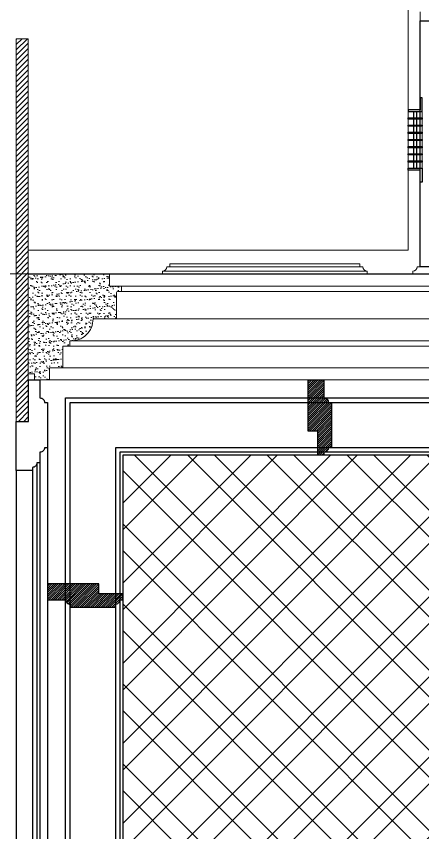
# Model space of a CAD drawing. Header units: inches. Extents: x -12478 to 399182, y -16583 to 525552.
# Drawn here: x 39840 to 40514, y 21237 to 22589 of the extents above; entities that cross this region are included whole.
import ezdxf

# ---------------------------------------------------------------- set-up
doc = ezdxf.new("R2010")
doc.units = ezdxf.units.IN
doc.header["$LTSCALE"] = 1000
doc.header["$MEASUREMENT"] = 0
doc.linetypes.add('DASHED', pattern=[0.75, 0.5, -0.25])
doc.linetypes.add('HIDDEN', pattern=[0.375, 0.25, -0.125])
for name, color, linetype in [('8', 8, 'Continuous'), ('A-Hidden', 8, 'HIDDEN'), ('FURNITURE', 200, 'Continuous'), ('METAL', 5, 'Continuous'), ('PROJECTION', 8, 'Continuous')]:
    doc.layers.add(name, color=color, linetype=linetype)
for name, color, linetype, lineweight in [('GRC', 41, 'Continuous', 0), ('Sanitaire', 253, 'Continuous', 0), ('Wood treillis', 111, 'Continuous', 0)]:
    doc.layers.add(name, color=color, linetype=linetype, lineweight=lineweight)
doc.layers.add('Stone-GRG', color=7, linetype='Continuous', lineweight=0, true_color=0xfff2cc)

# ---------------------------------------------------------------- blocks, each defined once
blk = doc.blocks.new('A$Ce2b00592')
at = {"layer": '8'}
h = blk.add_hatch(dxfattribs=at)
h.set_pattern_fill('ANSI31', color=256, scale=50, style=0)
h.set_pattern_definition([(45, (-403142.3564, -117789.638), (-4.41941738, 4.41941738), [])])
h.paths.add_polyline_path([(200, -633.8), (220, -633.8), (220, 0), (200, 0)])
at = {"layer": 'GRC', "lineweight": 0}
h = blk.add_hatch(dxfattribs=at)
h.set_pattern_fill('AR-SAND', color=256, scale=6)
h.set_pattern_definition([(37.5, (1191.455, 6437.248), (-0.37796, 11.560943), [0, -9.12, 0, -10.2, 0, -9.75]), (7.5, (1191.455, 6437.248), (10.61866, 16.932876), [0, -4.92, 0, -8.22, 0, -3.15]), (327.5, (1184.075, 6437.248), (18.684851, 0.033954), [0, -3, 0, -10.8, 0, -14.1]), (317.5, (1184.075, 6437.248), (18.03676, 5.266053), [0, -1.5, 0, -7.08, 0, -8.1])])
h.paths.add_polyline_path([(354.7, -390), (220, -390), (220, -555), (230, -555), (230, -565), (255.2, -565), (255.2, -545.2), (277.1, -545.2), (277.1, -509), (289.1, -509), (289.1, -500.3, 0.439979), (327.3, -464), (366.1, -464), (366.1, -421.4, -0.415481), (368.8, -418.7), (374.7, -418.7), (374.7, -410), (354.7, -410)])
at = {"layer": 'GRC'}
for points in [[(850, 95), (850, -350), (220, -350), (220, -390), (414.7, -390), (414.7, -390), (414.7, -390), (442.6, -390), (442.6, -385, 0.413614), (449.7, -377.9), (454.7, -377.9), (454.7, -372.9), (770, -372.9), (770, -377.9), (775, -377.9, 0.413614), (782.1, -385), (782.1, -390), (857.9, -390), (857.9, -390), (857.9, -385, 0.413614), (865, -377.9), (870, -377.9), (870, 44.6)], [(220, -555), (220, -390), (354.7, -390), (354.7, -410), (374.7, -410), (374.7, -418.7), (368.8, -418.7, 0.415481), (366.1, -421.4), (366.1, -464), (327.3, -464, -0.439979), (289.1, -500.3), (289.1, -509), (277.1, -509), (277.1, -545.2), (255.2, -545.2), (255.2, -565), (230, -565), (230, -555), (220, -555)]]:
    blk.add_lwpolyline(points, format="xyb", dxfattribs=at)
at = {"layer": 'GRC', "elevation": 0}
blk.add_lwpolyline([(200, -633.8), (220, -633.8), (220, 0), (200, 0)], close=True, dxfattribs=at)
blk = doc.blocks.new('DIFFUSER SEC')
at = {"layer": 'FURNITURE', "color": 251, "linetype": 'Continuous', "lineweight": 0}
for p, q in [((55028.5, -20119.8), (55028.5, -20213.8)), ((55051.5, -20119.8), (55051.5, -20213.8))]:
    blk.add_line(p, q, dxfattribs=at)
at = {"layer": 'METAL'}
for points in [[(55048.5, -20096.8), (55048.5, -20116.8), (55028.5, -20116.8), (55028.5, -20119.8), (55051.5, -20119.8), (55051.5, -20096.8), (55048.5, -20096.8)], [(55048.5, -20236.8), (55048.5, -20216.8), (55028.5, -20216.8), (55028.5, -20213.8), (55051.5, -20213.8), (55051.5, -20236.8), (55048.5, -20236.8)]]:
    blk.add_lwpolyline(points, dxfattribs=at)
for points in [[(55028.5, -20130.2), (55051.5, -20130.2), (55051.5, -20132.2), (55028.5, -20132.2)], [(55028.5, -20142.1), (55051.5, -20142.1), (55051.5, -20144.1), (55028.5, -20144.1)], [(55028.5, -20154), (55051.5, -20154), (55051.5, -20156), (55028.5, -20156)], [(55028.5, -20165.8), (55051.5, -20165.8), (55051.5, -20167.8), (55028.5, -20167.8)], [(55028.5, -20177.7), (55051.5, -20177.7), (55051.5, -20179.7), (55028.5, -20179.7)], [(55028.5, -20189.6), (55051.5, -20189.6), (55051.5, -20191.6), (55028.5, -20191.6)], [(55028.5, -20201.5), (55051.5, -20201.5), (55051.5, -20203.5), (55028.5, -20203.5)]]:
    blk.add_lwpolyline(points, close=True, dxfattribs=at)
at = {"layer": 'PROJECTION'}
for p, q in [((55037.5, -20130.2), (55037.5, -20119.8)), ((55037.5, -20142.1), (55037.5, -20132.2)), ((55042.5, -20130.2), (55042.5, -20119.8)), ((55042.5, -20142.1), (55042.5, -20132.2)), ((55037.5, -20154), (55037.5, -20144.1)), ((55042.5, -20154), (55042.5, -20144.1)), ((55037.5, -20165.8), (55037.5, -20156)), ((55042.5, -20165.8), (55042.5, -20156)), ((55037.5, -20177.7), (55037.5, -20167.8)), ((55042.5, -20177.7), (55042.5, -20167.8)), ((55037.5, -20189.6), (55037.5, -20179.7)), ((55042.5, -20189.6), (55042.5, -20179.7)), ((55037.5, -20201.5), (55037.5, -20191.6)), ((55042.5, -20201.5), (55042.5, -20191.6)), ((55037.5, -20213.8), (55037.5, -20203.5)), ((55042.5, -20213.8), (55042.5, -20203.5))]:
    blk.add_line(p, q, dxfattribs=at)

msp = doc.modelspace()

# ---------------------------------------------------------------- hatches: boundary and pattern name
at = {"layer": 'Stone-GRG', "lineweight": 0}
h = msp.add_hatch(dxfattribs=at)
h.set_pattern_fill('ANSI31', color=253, scale=20)
h.set_pattern_definition([(45, (-51504.5336, -12056.0648), (-1.76776695, 1.76776695), [])])
edge = h.paths.add_edge_path()
edge.add_line((40324.3, 21902.1), (40324.3, 21987.1))
edge.add_line((40324.3, 21987.1), (40350.4, 21987.1))
edge.add_line((40350.4, 21987.1), (40350.4, 21962.1))
edge.add_line((40350.4, 21962.1), (40350.4, 21957.1))
edge.add_arc((40350.4, 21949.6), 7.5, 0, 90, ccw=False)
edge.add_line((40357.9, 21949.6), (40362.9, 21949.6))
edge.add_line((40362.9, 21949.6), (40362.9, 21874.6))
edge.add_line((40362.9, 21874.6), (40357.9, 21874.6))
edge.add_arc((40350.4, 21874.6), 7.5, -90, 0, ccw=False)
edge.add_line((40350.4, 21867.1), (40350.4, 21862.1))
edge.add_line((40350.4, 21862.1), (40340.4, 21862.1))
edge.add_line((40340.4, 21862.1), (40340.4, 21902.1))
edge.add_line((40340.4, 21902.1), (40324.3, 21902.1))
h = msp.add_hatch(dxfattribs=at)
h.set_pattern_fill('ANSI31', color=253, scale=20)
h.set_pattern_definition([(45, (-51484.1093, -9923.7395), (-1.76776695, 1.76776695), [])])
edge = h.paths.add_edge_path()
edge.add_line((39977, 21649), (39892, 21649))
edge.add_line((39892, 21649), (39892, 21622.9))
edge.add_line((39892, 21622.9), (39917, 21622.9))
edge.add_line((39917, 21622.9), (39922, 21622.9))
edge.add_arc((39929.5, 21622.9), 7.5, 180, 270)
edge.add_line((39929.5, 21615.4), (39929.5, 21610.4))
edge.add_line((39929.5, 21610.4), (40004.5, 21610.4))
edge.add_line((40004.5, 21610.4), (40004.5, 21615.4))
edge.add_arc((40004.5, 21622.9), 7.5, 270, 360)
edge.add_line((40012, 21622.9), (40017, 21622.9))
edge.add_line((40017, 21622.9), (40017, 21632.9))
edge.add_line((40017, 21632.9), (39977, 21632.9))
edge.add_line((39977, 21632.9), (39977, 21649))
at = {"layer": 'Wood treillis', "lineweight": -2}
h = msp.add_hatch(dxfattribs=at)
h.set_pattern_fill('ANSI32', color=256, scale=250)
h.set_pattern_definition([(45, (31094.76, -0.015), (-66.29126, 66.29126), []), (45, (31138.95, -0.015), (-66.29126, 66.29126), [])])
h.paths.add_polyline_path([(40683.7, 19167.1), (40692, 19167.1), (40691.9, 21862.1), (40683.8, 21862.1), (40017, 21862.1), (40016.8, 19167.1)])
h = msp.add_hatch(dxfattribs=at)
h.set_pattern_fill('ANSI32', color=256, scale=250, angle=90)
h.set_pattern_definition([(135, (31094.76, -0.015), (-66.29126, -66.29126), []), (135, (31094.76, 44.18), (-66.29126, -66.29126), [])])
h.paths.add_polyline_path([(40386.8, 19167), (40016.8, 19167.1), (40017, 21862.1), (40386.8, 21862), (40691.9, 21862), (40692, 19167)])

# ---------------------------------------------------------------- linework, layer by layer
at = {"layer": 'A-Hidden', "linetype": 'DASHED', "lineweight": 0, "ltscale": 10}
msp.add_line((51652.3, 22162.6, 0), (38372.2, 22162.6, 0), dxfattribs=at)
at = {"layer": 'GRC', "lineweight": 0}
for p, q in [((40094.9, 22174.1, 0), (40410.3, 22174.1, 0)), ((39999.7, 22162.1, 0), (49062.4, 22162.1, 0)), ((40422.3, 22167.1, 0), (40082.9, 22167.1, 0)), ((40014.9, 22142.1, 0), (49130.3, 22142.1, 0)), ((40014.9, 22133.4, 0), (49130.3, 22133.4, 0)), ((40006.3, 22088.1, 0), (49139, 22088.1, 0)), ((39929.3, 22043.1, 0), (49215.9, 22043.1, 0)), ((39934.2, 22051.7, 0), (49211, 22051.7, 0)), ((39917.3, 22006.9, 0), (49228, 22006.9, 0)), ((39895.4, 21987.1, 0), (49249.8, 21987.1, 0))]:
    msp.add_line(p, q, dxfattribs=at)
at = {"layer": 'GRC', "lineweight": 0, "elevation": 0}
for points in [[(39840.3, 21937.1), (39840.3, 21937.1)], [(39860.3, 21937.1), (39860.3, 21937.1)]]:
    msp.add_lwpolyline(points, dxfattribs=at)
at = {"layer": 'Wood treillis', "lineweight": -2}
for p, q in [((39892, 21874.6, 0), (39892, 19042.1, 0)), ((39874.5, 21849.6, 0), (39874.5, 19042.1, 0)), ((39879.5, 21849.6, 0), (39879.5, 19042.1, 0)), ((39840.3, 21837.1, 0), (39840.3, 18862.1, 0)), ((39867, 21837.1, 0), (39867, 19042.1, 0))]:
    msp.add_line(p, q, dxfattribs=at)
at = {"layer": 'Wood treillis', "lineweight": -2, "elevation": 0}
for points in [[(48635, 22174.1), (40510.3, 22174.1), (40510.3, 22581.6), (48635, 22581.6)], [(40683.7, 19154.6), (40704.5, 19154.6), (40704.4, 21874.6), (40683.8, 21874.6), (40004.5, 21874.6), (40004.3, 19154.6)], [(40683.7, 19162.1), (40697, 19162.1), (40696.9, 21867.1), (40683.8, 21867.1), (40012, 21867.1), (40011.8, 19162.1)], [(40683.7, 19167.1), (40692, 19167.1), (40691.9, 21862.1), (40683.8, 21862.1), (40017, 21862.1), (40016.8, 19167.1)]]:
    msp.add_lwpolyline(points, close=True, dxfattribs=at)
msp.add_lwpolyline([(39840.3, 21918.3), (39860.3, 21918.3), (39860.3, 21987.1), (39879.5, 21987.1), (39879.5, 21957.1, -0.414214), (39887, 21949.6), (39892, 21949.6), (39892, 21874.6), (39887, 21874.6, -0.414214), (39879.5, 21867.1), (39879.5, 21862.1), (39879.5, 21862.1), (39879.5, 21849.6), (39874.5, 21849.6, -0.414214), (39867, 21842.1), (39867, 21837.1), (39840.3, 21837.1)], format="xyb", close=True, dxfattribs=at)
at = {"layer": 'Wood treillis', "color": 0, "lineweight": -2, "elevation": 0}
for points in [[(40324.3, 21902.1), (40324.3, 21987.1), (40350.4, 21987.1), (40350.4, 21962.1), (40350.4, 21962.1), (40350.4, 21957.1, -0.414214), (40357.9, 21949.6), (40362.9, 21949.6), (40362.9, 21874.6), (40357.9, 21874.6, -0.414214), (40350.4, 21867.1), (40350.4, 21862.1), (40340.4, 21862.1), (40340.4, 21902.1), (40324.3, 21902.1)], [(39977, 21649), (39892, 21649), (39892, 21622.9), (39917, 21622.9), (39917, 21622.9), (39922, 21622.9, 0.414214), (39929.5, 21615.4), (39929.5, 21610.4), (40004.5, 21610.4), (40004.5, 21615.4, 0.414214), (40012, 21622.9), (40017, 21622.9), (40017, 21632.9), (39977, 21632.9), (39977, 21649)]]:
    msp.add_lwpolyline(points, format="xyb", dxfattribs=at)
at = {"layer": 'Wood treillis', "lineweight": -2, "elevation": 0}
for points in [[(39922, 21957.1), (42962.9, 21957.1)], [(39922, 19042.1), (39922, 21957.1)], [(39929.5, 19042.1), (39929.5, 21949.6)], [(39929.5, 21949.5), (42955.4, 21949.5)]]:
    msp.add_lwpolyline(points, dxfattribs=at)

# ---------------------------------------------------------------- block references
msp.add_blockref('DIFFUSER SEC', (-14538.2, 42551.2, 0))
at = {"layer": 'Sanitaire', "color": 1}
msp.add_blockref('A$Ce2b00592', (39640.2, 22552.1, 0), dxfattribs=at)

doc.saveas('drawing.dxf')
